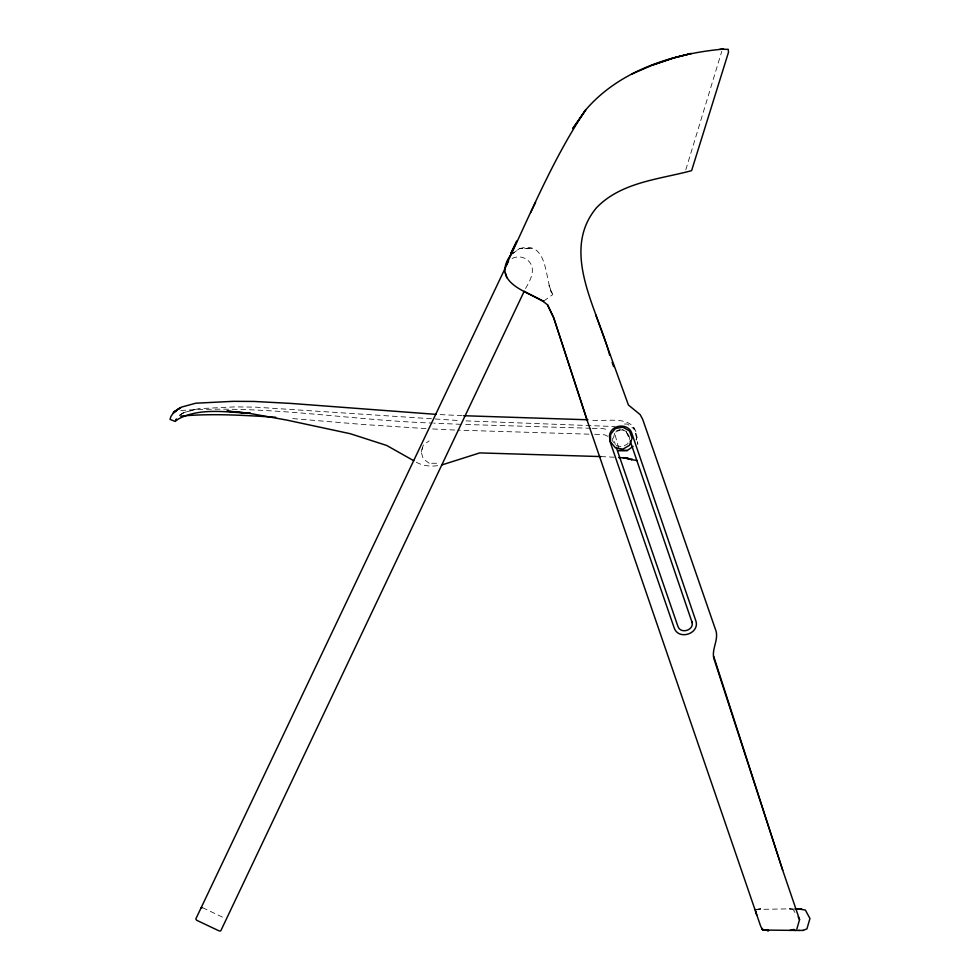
<?xml version="1.0" encoding="UTF-8"?>
<svg xmlns="http://www.w3.org/2000/svg" width="980" height="980" viewBox="0 0 980 980"><rect width="100%" height="100%" fill="white"/><g stroke="black" fill="none" stroke-linecap="round" stroke-linejoin="round"><path stroke-width="0.73" stroke-dasharray="4.9 3.68" d="M685.804 169.822L721.758 51.364M543.765 301.068L552.793 294.539L548.996 285.437L551.311 292.089C544.77 275.307 547.22 240.333 519.437 248.65L510.568 255.082M636.253 439.947L636.89 437.276M429.228 463.221L423.323 459.044L421.167 452.025L423.311 445.128L429.13 440.877M421.167 452.025L423.434 445.067M635.995 440.02L636.939 437.276C635.114 412.801 605.579 422.821 589.446 419.82M525.501 288.488C530.315 280.55 536.721 268.569 528.208 260.656C523.32 256.025 515.382 255.67 510.053 259.774M614.632 433.344L613.468 438.023L615.318 444.589M615.673 432.045L620.23 429.889M510.641 255.057L519.535 248.577M179.512 415.312L183.775 412.605L198.45 408.685L234.869 406.884L255.18 407.129L460.024 420.628M183.775 412.605L179.352 415.422L183.775 412.605L196.294 409.236M436.59 463.258L429.105 463.271M616.579 430.514L619.544 429.987M755.311 909.44L790.321 908.852L794.805 910.2M618.539 430.257C622.913 428.762 627.617 431.715 628.535 436.137L627.274 433.234M437.668 465.647C429.938 466.774 421.743 465.77 415.091 461.458M180.798 410.498C264.821 404.618 348.378 420.114 432.254 423.054M624.419 424.034L627.396 424.034L634.244 429.044M793.396 908.852L789.464 908.852L793.506 910.2L794.952 912.552M588.956 434.177L457.672 430.134M594.652 434.263L604.513 434.789L607.955 436.382M590.707 428.272L462.389 424.377M592.177 428.309L602.455 428.566L608.531 429.73M600.912 456.582L614.227 457.219M460.906 424.328L433.711 423.127M462.156 415.655L439.212 414.552M466.015 420.886L615.171 426.557M454.696 430.036L431.911 428.922M426.006 428.603L363.213 424.487L289.174 418.288M202.554 907.664L223.93 917.807M622.508 429.473L627.739 432.486L629.797 438.146L627.739 443.818L622.508 446.831L616.579 445.778L612.696 441.159L612.696 435.132M626.293 432.021L629.711 439.591M551.311 292.016L551.887 293.106M615.171 435.132L618.833 448.668M636.657 438.06L633.607 427.501L636.204 433.858L637.796 444.332L637.319 439.15M760.701 908.852L755.311 909.55L760.701 908.852M520.895 248.504L519.437 248.65L532.336 248.454L520.895 248.504"/><path stroke-width="1.47" d="M691.721 621.247C695.335 629.797 680.598 634.979 677.842 626.159L616.31 447.468M543.52 301.264C526.432 291.464 491.152 282.289 510.641 255.057M632.039 459.007L631.929 459.669L637.331 460.551M796.85 929.065L799.558 919.632L782.714 870.289L715.082 662.198M436.223 414.381L290.852 403.417L254.004 401.445L233.093 401.335L195.743 403.209L181.766 407.031L174.109 411.894L170.9 416.476L170.042 419.416L175.212 421.425L176.375 418.962M509.71 256.282L509.992 255.572M506.109 265.2L506.084 265.262C530.878 212.893 553.161 158.576 585.403 110.262C619.238 70.487 673.015 53.594 723.62 49.049L722.873 49.172M524.202 291.244L220.782 930.829L219.312 931L196.6 920.232L195.804 918.983L508.51 261.182M510.874 253.416L516.864 241.043L510.776 253.636M530.682 212.55L535.57 202.468M175.812 420.935L176.817 419.746L176.192 420.261C198.193 407.019 225.951 412.274 250.39 413.315L226.797 411.098L248.295 413.168L286.417 420.004L350.289 433.724L386.733 445.471L413.768 460.735M172.982 413.266L176.351 411.073M627.396 450.506L618.539 450.506L627.359 450.506L633.105 446.341M802.975 930.424L806.92 928.893L809.958 918.517L805.34 910.028L797.512 908.852M632.002 73.953L652.937 64.925L673.395 58.004L652.411 65.145M442.09 464.863L479.759 452.907L600.912 456.582M789.843 930.412L793.947 929.408M201.096 907.835L202.309 907.701M180.528 416.12C212.207 413.266 244.069 415.287 275.723 417.272M719.908 49.294L728.238 49.331L728.483 52.32L691.598 170.655C659.185 179.401 621.43 182.011 596.649 207.576C559.764 251.431 597.763 309.619 609.646 355.115M800.256 908.864L801.603 908.864M795.564 930.412L763.175 930.057L760.823 926.676L587.976 422.784L553.761 317.888L547.575 304.866L543.043 301.301M794.878 908.852L799.104 908.852M798.859 930.412L803.429 930.424M794.903 930.412L799.386 930.412M587.939 419.783L463.663 415.716M763.151 929.983L761.864 928.746L763.151 929.983L768.553 930.412L763.175 930.045L761.864 928.77L763.151 929.995L768.553 930.412L763.175 930.045L761.889 928.832L763.163 930.02L768.553 930.412L763.151 929.983L761.901 928.881M618.601 457.488L628.254 458.346L627.555 458.236M624.909 457.783L624.211 457.672L631.929 459.669L622.925 457.587M524.606 291.513L543.398 301.522M547.575 304.915L553.712 317.9L586.775 419.195M798.198 916.937L799.558 919.632M595.73 314.825L628.425 405.01L640.136 414.589L642.66 419.256L716.074 631.181C718.695 641.079 710.341 650.683 714.604 660.753M612.12 362.306L613.615 366.63M630.201 441.037L692.248 622.9M755.69 911.866L756.732 915.063M713.661 656.22L782.714 870.289M505.288 272.71L506.844 277.744M755.899 912.503L755.311 909.489M610.528 434.348L610.528 441.955L615.416 447.787L622.913 449.11L629.503 445.3L632.112 438.146L629.503 430.992L622.913 427.194L615.416 428.517L610.528 434.348M609.474 435.88L609.952 441.368L674.056 627.519C678.258 641.275 701.055 633.325 695.543 619.985L631.977 433.76C628.866 422.38 610.454 424.168 609.474 435.88M585.562 110.152L572.822 128.478L585.562 110.152M180.553 407.558L174.109 411.894L180.553 407.558M691.133 53.496L672.831 58.163L691.133 53.496M768.553 930.412L763.163 930.02L768.553 930.412"/></g></svg>
